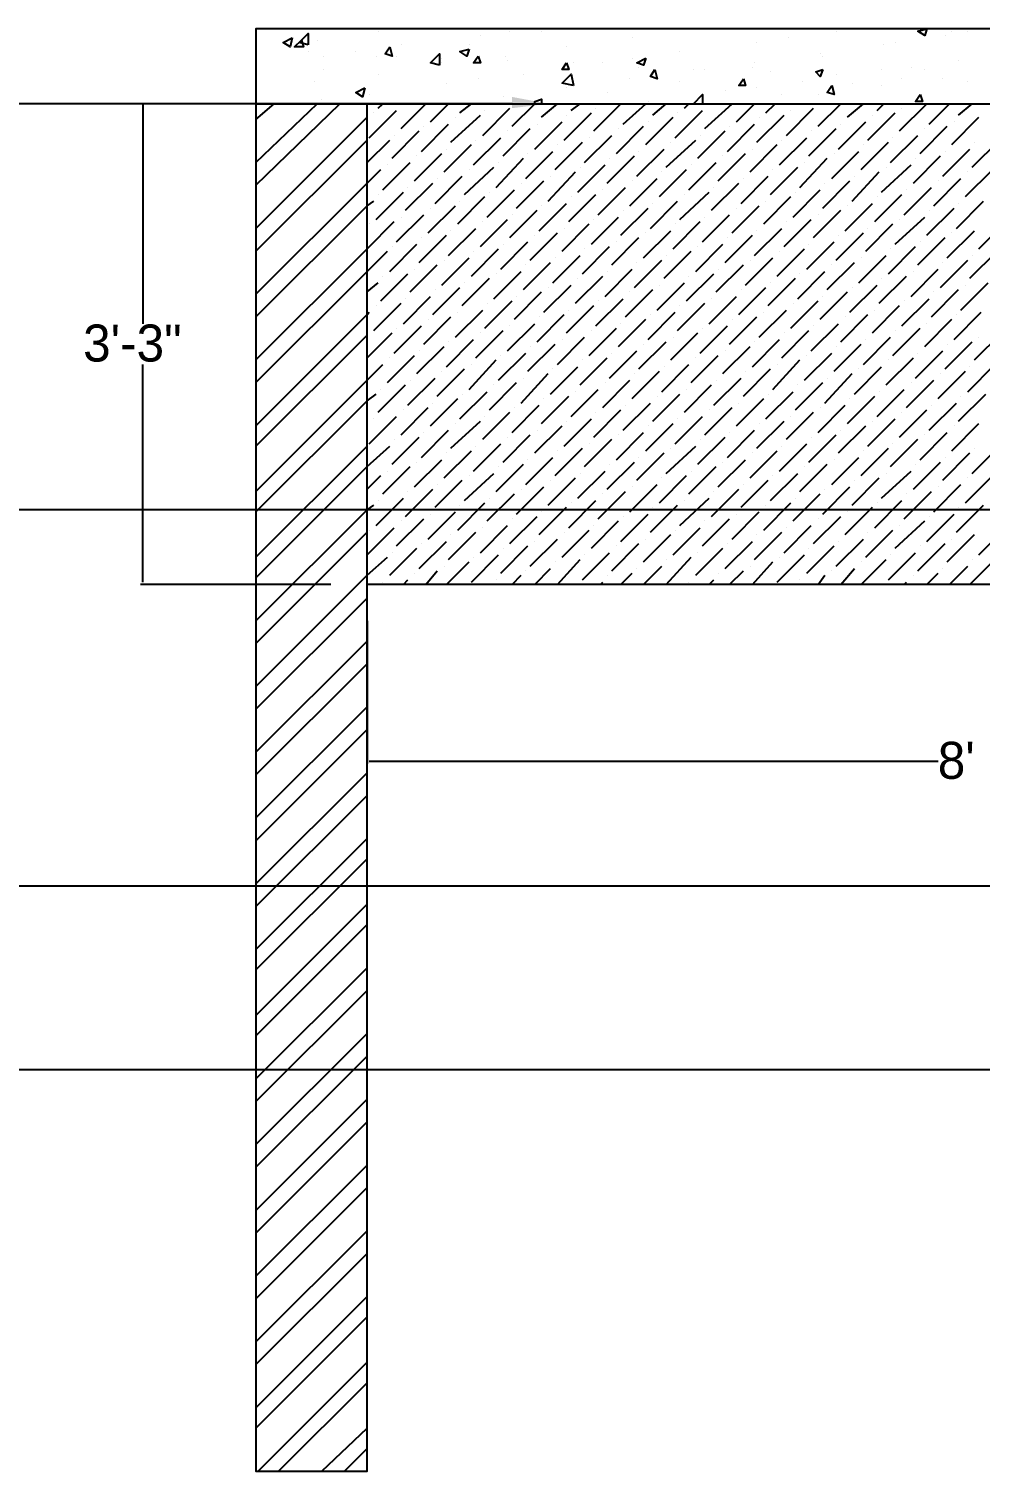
# Model space of a CAD drawing. Header units: inches. Extents: x 9636 to 21597, y -10243 to 557.
# Drawn here: x 14197.9 to 14275, y -2437 to -2320.2 of the extents above; entities that cross this region are included whole.
import ezdxf

# ---------------------------------------------------------------- set-up
doc = ezdxf.new("R2010")
doc.units = ezdxf.units.IN
doc.header["$MEASUREMENT"] = 0
doc.layers.add('PDF2_0', color=7, linetype='Continuous')
doc.layers.add('PDF2_Text', color=5, linetype='Continuous')
doc.layers.add('PDF2_IEL-HATCH-002', color=7, linetype='Continuous', true_color=0xd7ebd2)
doc.styles.add('PDF Stylus BT', font='stylu.ttf')

msp = doc.modelspace()

# ---------------------------------------------------------------- linework, layer by layer
at = {"layer": 'PDF2_0', "lineweight": 25}
for points in [[(14818.43, -2326.24), (14818.43, -2429.13), (14827.44, -2429.13), (14827.44, -2320.17), (14216.32, -2320.17), (14216.32, -2437.03), (14225.33, -2437.03), (14225.33, -2326.24)], [(14216.32, -2326.24), (14827.44, -2326.24)], [(14473.37, -2359.13), (14321.42, -2359.13), (14321.42, -2365.19), (14225.33, -2365.19)]]:
    msp.add_lwpolyline(points, dxfattribs=at)
at = {"layer": 'PDF2_0', "color": 5, "lineweight": 25}
for points in [[(14237.08, -2326.24), (14181.6, -2326.24), (14181.23, -2326.24)], [(14207.14, -2326.24), (14207.14, -2344.06)], [(14207.14, -2365.01), (14207.14, -2347.37)], [(14317.56, -2359.13), (14181.6, -2359.13), (14181.23, -2359.13)], [(14336.12, -2364.45), (14336.12, -2389.63), (14180.13, -2389.63)], [(14225.51, -2379.52), (14271.63, -2379.52)], [(14476.31, -2404.51), (14181.6, -2404.51), (14181.23, -2404.51)]]:
    msp.add_lwpolyline(points, dxfattribs=at)
at = {"layer": 'PDF2_0', "color": 254, "lineweight": 25, "true_color": 0xdbdbdb}
for points in [[(14222.39, -2326.24), (14206.95, -2326.24)], [(14222.39, -2365.19), (14206.95, -2365.19)], [(14225.33, -2368.13), (14225.33, -2379.7)]]:
    msp.add_lwpolyline(points, dxfattribs=at)
at = {"layer": 'PDF2_0', "color": 5, "lineweight": 0}
msp.add_lwpolyline([(14207.14, -2326.24), (14207.14, -2326.24), (14207.14, -2326.24)], close=True, dxfattribs=at)
at = {"layer": 'PDF2_0', "color": 5, "transparency": 33554559}
for points in [[(14237.08, -2325.69), (14240.02, -2326.24), (14237.08, -2326.6)], [(14207.14, -2365.01), (14207.14, -2365.19), (14207.14, -2365.19)], [(14225.51, -2379.52), (14225.33, -2379.52), (14225.33, -2379.52)]]:
    msp.add_solid(points, dxfattribs=at)
at = {"layer": 'PDF2_IEL-HATCH-002', "color": 251, "lineweight": 25, "true_color": 0x636466}
for points in [[(14220.55, -2321.46), (14219.81, -2321.28), (14220.55, -2320.54)], [(14270.71, -2320.17), (14270.53, -2320.72), (14269.97, -2320.36)], [(14219.26, -2320.91), (14219.08, -2321.64), (14218.53, -2321.28)], [(14220, -2321.09), (14220.18, -2321.64), (14219.45, -2321.64)], [(14227.16, -2321.64), (14227.35, -2322.38), (14226.8, -2322.19)], [(14233.59, -2321.83), (14233.41, -2322.38), (14232.86, -2322.01)], [(14231.21, -2323.11), (14230.47, -2322.93), (14231.21, -2322.19)], [(14234.33, -2322.38), (14234.51, -2322.93), (14233.96, -2322.93)], [(14241.49, -2322.93), (14241.68, -2323.48), (14241.13, -2323.48)], [(14247.93, -2322.56), (14247.74, -2323.11), (14247.19, -2322.93)], [(14242.05, -2324.77), (14241.13, -2324.58), (14241.86, -2323.85)], [(14248.66, -2323.48), (14248.84, -2324.22), (14248.29, -2324.03)], [(14255.83, -2324.22), (14256.01, -2324.77), (14255.46, -2324.77)], [(14262.26, -2323.48), (14262.07, -2324.03), (14261.71, -2323.66)], [(14225.14, -2324.95), (14224.96, -2325.69), (14224.41, -2325.32)], [(14262.99, -2324.77), (14263.18, -2325.5), (14262.62, -2325.32)], [(14270.16, -2325.5), (14270.34, -2326.05), (14269.79, -2326.05)]]:
    msp.add_lwpolyline(points, close=True, dxfattribs=at)
for points in [[(14226.24, -2320.36), (14226.24, -2320.36)], [(14234.51, -2320.72), (14234.51, -2320.72)], [(14236.9, -2320.36), (14236.9, -2320.36)], [(14239.47, -2320.36), (14239.47, -2320.36)], [(14251.97, -2320.17), (14251.97, -2320.17)], [(14263.36, -2320.36), (14263.36, -2320.36)], [(14267.4, -2320.17), (14267.4, -2320.17)], [(14272.18, -2320.72), (14272.18, -2320.72)], [(14272.73, -2320.36), (14272.73, -2320.36)], [(14274.02, -2320.36), (14274.02, -2320.36)], [(14221.28, -2321.09), (14221.28, -2321.09)], [(14228.08, -2321.46), (14228.08, -2321.46)], [(14233.59, -2321.46), (14233.59, -2321.46)], [(14241.49, -2321.64), (14241.49, -2321.64)], [(14246.82, -2320.91), (14246.82, -2320.91)], [(14256.93, -2321.28), (14256.93, -2321.28)], [(14259.5, -2320.91), (14259.5, -2320.91)], [(14267.22, -2321.46), (14267.22, -2321.46)], [(14268.14, -2321.28), (14268.14, -2321.28)], [(14220.55, -2322.01), (14220.55, -2322.01)], [(14221.83, -2322.38), (14221.83, -2322.38)], [(14224.41, -2322.01), (14224.41, -2322.01)], [(14226.06, -2322.38), (14226.06, -2322.38)], [(14227.71, -2322.38), (14227.71, -2322.38)], [(14231.39, -2322.56), (14231.39, -2322.56)], [(14231.39, -2322.93), (14231.39, -2322.93)], [(14236.53, -2322.38), (14236.53, -2322.38)], [(14236.72, -2322.75), (14236.72, -2322.75)], [(14242.05, -2322.93), (14242.05, -2322.93)], [(14244.43, -2322.93), (14244.43, -2322.93)], [(14246.82, -2322.56), (14246.82, -2322.56)], [(14250.68, -2322.01), (14250.68, -2322.01)], [(14256.74, -2322.93), (14256.74, -2322.93)], [(14262.07, -2322.19), (14262.07, -2322.19)], [(14262.26, -2322.38), (14262.26, -2322.38)], [(14273.28, -2322.75), (14273.28, -2322.75)], [(14221.83, -2323.48), (14221.83, -2323.48)], [(14226.24, -2323.85), (14226.24, -2323.85)], [(14234.33, -2324.22), (14234.33, -2324.22)], [(14238, -2323.85), (14238, -2323.85)], [(14246.64, -2324.22), (14246.64, -2324.22)], [(14247.37, -2323.3), (14247.37, -2323.3)], [(14251.78, -2323.48), (14251.78, -2323.48)], [(14252.7, -2323.48), (14252.7, -2323.48)], [(14256.56, -2323.3), (14256.56, -2323.3)], [(14258.03, -2323.66), (14258.03, -2323.66)], [(14263.36, -2323.85), (14263.36, -2323.85)], [(14267.03, -2323.48), (14267.03, -2323.48)], [(14268.69, -2324.22), (14268.69, -2324.22)], [(14269.42, -2323.3), (14269.42, -2323.3)], [(14270.53, -2323.48), (14270.53, -2323.48)], [(14272, -2324.22), (14272, -2324.22)], [(14221.1, -2324.4), (14221.1, -2324.4)], [(14231.76, -2324.58), (14231.76, -2324.58)], [(14241.49, -2324.95), (14241.49, -2324.95)], [(14244.8, -2325.32), (14244.8, -2325.32)], [(14250.68, -2324.4), (14250.68, -2324.4)], [(14254.36, -2325.13), (14254.36, -2325.13)], [(14256.93, -2324.95), (14256.93, -2324.95)], [(14260.6, -2324.4), (14260.6, -2324.4)], [(14264.65, -2324.58), (14264.65, -2324.58)], [(14267.03, -2324.77), (14267.03, -2324.77)], [(14274.02, -2324.4), (14274.02, -2324.4)], [(14221.65, -2325.87), (14221.65, -2325.87)], [(14225.51, -2325.5), (14225.51, -2325.5)], [(14236.35, -2325.69), (14236.35, -2325.69)], [(14238.92, -2326.24), (14238.92, -2326.05), (14239.47, -2325.87), (14239.47, -2326.24)], [(14248.11, -2326.05), (14248.11, -2326.05)], [(14251.78, -2326.24), (14252.52, -2325.5), (14252.52, -2326.24)], [(14258.95, -2325.5), (14258.95, -2325.5)], [(14261.89, -2325.5), (14261.89, -2325.5)]]:
    msp.add_lwpolyline(points, dxfattribs=at)
at = {"layer": 'PDF2_IEL-HATCH-002', "color": 241, "lineweight": 25, "true_color": 0xf7abae}
for points in [[(14216.32, -2331.01), (14221.28, -2326.24)], [(14216.32, -2327.52), (14217.79, -2326.24)], [(14216.32, -2332.85), (14223.12, -2326.24)], [(14216.32, -2336.34), (14225.33, -2327.34)], [(14216.32, -2338.18), (14225.33, -2329.18)], [(14216.32, -2341.67), (14225.33, -2332.67)], [(14216.32, -2343.51), (14225.33, -2334.5)], [(14216.32, -2347), (14225.33, -2338)], [(14216.32, -2348.84), (14225.33, -2339.83)], [(14216.32, -2352.33), (14225.33, -2343.32)], [(14216.32, -2353.98), (14225.33, -2344.98)], [(14216.32, -2357.66), (14225.33, -2348.65)], [(14216.32, -2359.31), (14225.33, -2350.31)], [(14216.32, -2362.98), (14225.33, -2353.98)], [(14216.32, -2364.64), (14225.33, -2355.63)], [(14216.32, -2368.13), (14225.33, -2359.13)], [(14216.32, -2369.97), (14225.33, -2360.96)], [(14216.32, -2373.46), (14225.33, -2364.45)], [(14216.32, -2375.29), (14225.33, -2366.29)], [(14216.32, -2378.79), (14225.33, -2369.78)], [(14216.32, -2380.62), (14225.33, -2371.62)], [(14216.32, -2384.11), (14225.33, -2375.11)], [(14216.32, -2385.95), (14225.33, -2376.95)], [(14216.32, -2389.44), (14225.33, -2380.44)], [(14216.32, -2391.28), (14225.33, -2382.28)], [(14216.32, -2394.77), (14225.33, -2385.77)], [(14216.32, -2396.42), (14225.33, -2387.42)], [(14216.32, -2400.1), (14225.33, -2391.1)], [(14216.32, -2401.75), (14225.33, -2392.75)], [(14216.32, -2405.24), (14225.33, -2396.24)], [(14216.32, -2407.08), (14225.33, -2398.08)], [(14216.32, -2410.57), (14225.33, -2401.57)], [(14216.32, -2412.41), (14225.33, -2403.41)], [(14216.32, -2415.9), (14225.33, -2406.9)], [(14216.32, -2417.74), (14225.33, -2408.74)], [(14216.32, -2421.23), (14225.33, -2412.23)], [(14216.32, -2423.07), (14225.33, -2414.06)], [(14216.32, -2426.56), (14225.33, -2417.55)], [(14216.32, -2428.4), (14225.33, -2419.39)], [(14216.32, -2431.89), (14225.33, -2422.88)], [(14216.32, -2433.54), (14225.33, -2424.54)], [(14216.51, -2437.03), (14225.33, -2428.21)], [(14218.16, -2437.03), (14225.33, -2429.87)], [(14221.65, -2437.03), (14225.33, -2433.54)], [(14223.49, -2437.03), (14225.33, -2435.19)]]:
    msp.add_lwpolyline(points, dxfattribs=at)
at = {"layer": 'PDF2_IEL-HATCH-002', "lineweight": 25}
for points in [[(14226.24, -2326.6), (14226.61, -2326.24)], [(14228.08, -2328.26), (14230.1, -2326.24)], [(14228.27, -2326.24), (14228.27, -2326.24)], [(14230.47, -2327.71), (14231.94, -2326.24)], [(14232.86, -2326.97), (14233.78, -2326.24)], [(14234.7, -2328.81), (14236.9, -2326.6)], [(14235.25, -2326.24), (14235.43, -2326.24)], [(14237.08, -2328.07), (14238.92, -2326.24)], [(14239.47, -2327.34), (14240.76, -2326.24)], [(14241.86, -2326.79), (14242.6, -2326.24)], [(14243.7, -2328.44), (14245.9, -2326.24)], [(14243.88, -2326.6), (14243.88, -2326.6)], [(14246.09, -2327.89), (14247.93, -2326.24)], [(14248.48, -2327.16), (14249.58, -2326.24)], [(14251.05, -2326.6), (14251.42, -2326.24)], [(14252.7, -2328.26), (14254.91, -2326.24)], [(14253.07, -2326.24), (14253.07, -2326.24)], [(14255.27, -2327.71), (14256.74, -2326.24)], [(14257.66, -2326.97), (14258.4, -2326.24)], [(14259.32, -2328.81), (14261.52, -2326.6)], [(14260.05, -2326.24), (14260.24, -2326.24)], [(14261.89, -2328.07), (14263.73, -2326.24)], [(14264.28, -2327.34), (14265.56, -2326.24)], [(14266.67, -2326.79), (14267.22, -2326.24)], [(14268.5, -2328.44), (14270.71, -2326.24)], [(14268.69, -2326.6), (14268.69, -2326.6)], [(14270.89, -2327.89), (14272.55, -2326.24)], [(14273.28, -2327.16), (14274.38, -2326.24)], [(14225.51, -2328.99), (14227.71, -2326.79)], [(14225.88, -2326.97), (14225.88, -2326.97)], [(14232.12, -2329.36), (14234.51, -2327.16)], [(14232.49, -2327.34), (14232.49, -2327.34)], [(14234.88, -2326.79), (14234.88, -2326.79)], [(14238.92, -2329.91), (14241.13, -2327.71)], [(14241.31, -2329.18), (14243.52, -2326.97)], [(14241.49, -2327.16), (14241.49, -2327.16)], [(14247.93, -2329.54), (14250.13, -2327.34)], [(14248.11, -2327.71), (14248.11, -2327.71)], [(14250.31, -2328.99), (14252.52, -2326.79)], [(14250.5, -2326.97), (14250.5, -2326.97)], [(14256.93, -2329.36), (14259.13, -2327.16)], [(14257.11, -2327.34), (14257.11, -2327.34)], [(14259.68, -2326.79), (14259.68, -2326.79)], [(14263.54, -2329.91), (14265.75, -2327.71)], [(14265.93, -2329.18), (14268.14, -2326.97)], [(14266.3, -2327.16), (14266.3, -2327.16)], [(14272.73, -2329.54), (14274.93, -2327.34)], [(14272.91, -2327.71), (14272.91, -2327.71)], [(14227.35, -2330.65), (14229.55, -2328.44)], [(14227.53, -2328.81), (14227.53, -2328.81)], [(14229.74, -2330.1), (14231.94, -2327.89)], [(14229.92, -2328.07), (14229.92, -2328.07)], [(14236.35, -2330.46), (14238.55, -2328.26)], [(14236.72, -2328.44), (14236.72, -2328.44)], [(14239.11, -2327.89), (14239.11, -2327.89)], [(14242.96, -2331.01), (14245.17, -2328.81)], [(14245.54, -2330.28), (14247.74, -2328.07)], [(14245.72, -2328.26), (14245.72, -2328.26)], [(14252.15, -2330.65), (14254.36, -2328.44)], [(14252.34, -2328.81), (14252.34, -2328.81)], [(14254.54, -2330.1), (14256.74, -2327.89)], [(14254.72, -2328.07), (14254.72, -2328.07)], [(14261.15, -2330.46), (14263.36, -2328.26)], [(14261.34, -2328.44), (14261.34, -2328.44)], [(14263.73, -2327.89), (14263.73, -2327.89)], [(14267.77, -2331.01), (14269.97, -2328.81)], [(14270.16, -2330.28), (14272.36, -2328.07)], [(14270.53, -2328.26), (14270.53, -2328.26)], [(14225.33, -2331.01), (14227.16, -2329.18)], [(14231.57, -2331.75), (14233.78, -2329.54)], [(14231.76, -2329.91), (14231.76, -2329.91)], [(14233.96, -2331.2), (14236.17, -2328.99)], [(14234.14, -2329.18), (14234.14, -2329.18)], [(14238.19, -2332.3), (14240.39, -2330.1)], [(14240.58, -2331.57), (14242.78, -2329.36)], [(14240.76, -2329.54), (14240.76, -2329.54)], [(14243.33, -2328.99), (14243.33, -2328.99)], [(14247.19, -2332.12), (14249.4, -2329.91)], [(14247.37, -2330.1), (14247.37, -2330.1)], [(14249.58, -2331.38), (14251.97, -2329.18)], [(14249.95, -2329.36), (14249.95, -2329.36)], [(14256.38, -2331.75), (14258.58, -2329.54)], [(14256.56, -2329.91), (14256.56, -2329.91)], [(14258.77, -2331.2), (14260.97, -2328.99)], [(14258.95, -2329.18), (14258.95, -2329.18)], [(14262.99, -2332.3), (14265.2, -2330.1)], [(14265.38, -2331.57), (14267.59, -2329.36)], [(14265.56, -2329.54), (14265.56, -2329.54)], [(14267.95, -2328.99), (14267.95, -2328.99)], [(14272, -2332.12), (14274.2, -2329.91)], [(14272.18, -2330.1), (14272.18, -2330.1)], [(14274.38, -2331.38), (14276.59, -2329.18)], [(14274.57, -2329.36), (14274.57, -2329.36)], [(14226.61, -2333.22), (14228.82, -2331.01)], [(14226.98, -2331.2), (14226.98, -2331.2)], [(14229.18, -2332.48), (14231.39, -2330.28)], [(14229.37, -2330.46), (14229.37, -2330.46)], [(14235.8, -2333.03), (14238, -2330.65)], [(14235.98, -2331.01), (14235.98, -2331.01)], [(14238.37, -2330.28), (14238.37, -2330.28)], [(14242.41, -2333.4), (14244.62, -2331.2)], [(14244.8, -2332.67), (14247.01, -2330.46)], [(14244.99, -2330.65), (14244.99, -2330.65)], [(14251.42, -2333.22), (14253.62, -2331.01)], [(14251.6, -2331.2), (14251.6, -2331.2)], [(14253.8, -2332.48), (14256.01, -2330.28)], [(14254.17, -2330.46), (14254.17, -2330.46)], [(14260.42, -2333.03), (14262.62, -2330.65)], [(14260.79, -2331.01), (14260.79, -2331.01)], [(14263.18, -2330.28), (14263.18, -2330.28)], [(14267.03, -2333.4), (14269.42, -2331.2)], [(14269.61, -2332.67), (14271.81, -2330.46)], [(14269.79, -2330.65), (14269.79, -2330.65)], [(14225.33, -2332.67), (14226.43, -2331.57)], [(14230.84, -2334.32), (14233.04, -2332.12)], [(14231.02, -2332.3), (14231.02, -2332.3)], [(14233.23, -2333.59), (14235.61, -2331.38)], [(14233.59, -2331.57), (14233.59, -2331.57)], [(14237.45, -2334.69), (14239.66, -2332.48)], [(14240.02, -2334.14), (14242.23, -2331.75)], [(14240.21, -2332.12), (14240.21, -2332.12)], [(14242.6, -2331.38), (14242.6, -2331.38)], [(14246.64, -2334.5), (14248.84, -2332.3)], [(14246.82, -2332.48), (14246.82, -2332.48)], [(14249.03, -2333.77), (14251.23, -2331.57)], [(14249.21, -2331.75), (14249.21, -2331.75)], [(14255.64, -2334.32), (14257.85, -2332.12)], [(14255.83, -2332.3), (14255.83, -2332.3)], [(14258.03, -2333.59), (14260.24, -2331.38)], [(14258.21, -2331.57), (14258.21, -2331.57)], [(14262.26, -2334.69), (14264.46, -2332.48)], [(14264.65, -2334.14), (14266.85, -2331.75)], [(14264.83, -2332.12), (14264.83, -2332.12)], [(14267.4, -2331.38), (14267.4, -2331.38)], [(14271.26, -2334.5), (14273.47, -2332.3)], [(14271.63, -2332.48), (14271.63, -2332.48)], [(14273.83, -2333.77), (14276.04, -2331.57)], [(14274.02, -2331.75), (14274.02, -2331.75)], [(14226.06, -2335.61), (14228.27, -2333.4)], [(14226.24, -2333.59), (14226.24, -2333.59)], [(14228.45, -2334.87), (14230.65, -2332.67)], [(14228.63, -2333.03), (14228.63, -2333.03)], [(14235.06, -2335.42), (14237.27, -2333.22)], [(14235.25, -2333.4), (14235.25, -2333.4)], [(14237.82, -2332.67), (14237.82, -2332.67)], [(14241.68, -2335.79), (14243.88, -2333.59)], [(14244.07, -2335.24), (14246.27, -2333.03)], [(14244.43, -2333.22), (14244.43, -2333.22)], [(14250.68, -2335.61), (14253.07, -2333.4)], [(14251.05, -2333.59), (14251.05, -2333.59)], [(14253.25, -2334.87), (14255.46, -2332.67)], [(14253.44, -2333.03), (14253.44, -2333.03)], [(14259.87, -2335.42), (14262.07, -2333.22)], [(14260.05, -2333.4), (14260.05, -2333.4)], [(14262.44, -2332.67), (14262.44, -2332.67)], [(14266.48, -2335.79), (14268.69, -2333.59)], [(14268.87, -2335.24), (14271.08, -2333.03)], [(14269.06, -2333.22), (14269.06, -2333.22)], [(14225.33, -2334.5), (14225.88, -2334.14)], [(14230.29, -2336.71), (14232.49, -2334.5)], [(14230.47, -2334.69), (14230.47, -2334.69)], [(14232.68, -2335.97), (14234.88, -2333.77)], [(14232.86, -2334.14), (14232.86, -2334.14)], [(14239.29, -2336.53), (14241.49, -2334.32)], [(14239.47, -2334.5), (14239.47, -2334.5)], [(14241.86, -2333.77), (14241.86, -2333.77)], [(14245.9, -2336.89), (14248.11, -2334.69)], [(14248.29, -2336.34), (14250.5, -2334.14)], [(14248.48, -2334.32), (14248.48, -2334.32)], [(14254.91, -2336.71), (14257.11, -2334.5)], [(14255.27, -2334.69), (14255.27, -2334.69)], [(14257.48, -2335.97), (14259.68, -2333.77)], [(14257.66, -2334.14), (14257.66, -2334.14)], [(14264.09, -2336.53), (14266.3, -2334.32)], [(14264.28, -2334.5), (14264.28, -2334.5)], [(14266.67, -2333.77), (14266.67, -2333.77)], [(14270.71, -2336.89), (14272.91, -2334.69)], [(14273.1, -2336.34), (14275.3, -2334.14)], [(14273.28, -2334.32), (14273.28, -2334.32)], [(14225.33, -2338), (14227.53, -2335.79)], [(14225.51, -2335.97), (14225.51, -2335.97)], [(14227.71, -2337.44), (14229.92, -2335.24)], [(14228.08, -2335.42), (14228.08, -2335.42)], [(14234.51, -2337.81), (14236.72, -2335.61)], [(14234.7, -2335.79), (14234.7, -2335.79)], [(14236.9, -2337.08), (14239.11, -2334.87)], [(14237.08, -2335.24), (14237.08, -2335.24)], [(14241.13, -2338.18), (14243.33, -2335.97)], [(14243.52, -2337.63), (14245.72, -2335.42)], [(14243.7, -2335.61), (14243.7, -2335.61)], [(14246.09, -2334.87), (14246.09, -2334.87)], [(14250.13, -2338), (14252.34, -2335.79)], [(14250.31, -2335.97), (14250.31, -2335.97)], [(14252.52, -2337.44), (14254.72, -2335.24)], [(14252.7, -2335.42), (14252.7, -2335.42)], [(14259.13, -2337.81), (14261.34, -2335.61)], [(14259.32, -2335.79), (14259.32, -2335.79)], [(14261.52, -2337.08), (14263.73, -2334.87)], [(14261.89, -2335.24), (14261.89, -2335.24)], [(14265.75, -2338.18), (14267.95, -2335.97)], [(14268.14, -2337.63), (14270.53, -2335.42)], [(14268.5, -2335.61), (14268.5, -2335.61)], [(14270.89, -2334.87), (14270.89, -2334.87)], [(14274.93, -2338), (14277.14, -2335.79)], [(14229.55, -2339.1), (14231.76, -2336.89)], [(14229.74, -2337.08), (14229.74, -2337.08)], [(14231.94, -2338.55), (14234.14, -2336.34)], [(14232.12, -2336.53), (14232.12, -2336.53)], [(14238.55, -2338.91), (14240.76, -2336.71)], [(14238.92, -2336.89), (14238.92, -2336.89)], [(14241.31, -2336.34), (14241.31, -2336.34)], [(14245.17, -2339.28), (14247.37, -2337.08)], [(14247.74, -2338.73), (14249.95, -2336.53)], [(14247.93, -2336.71), (14247.93, -2336.71)], [(14254.36, -2339.1), (14256.56, -2336.89)], [(14254.54, -2337.08), (14254.54, -2337.08)], [(14256.74, -2338.55), (14258.95, -2336.34)], [(14256.93, -2336.53), (14256.93, -2336.53)], [(14263.36, -2338.91), (14265.56, -2336.71)], [(14263.54, -2336.89), (14263.54, -2336.89)], [(14265.93, -2336.34), (14265.93, -2336.34)], [(14269.97, -2339.28), (14272.18, -2337.08)], [(14272.36, -2338.73), (14274.57, -2336.53)], [(14272.73, -2336.71), (14272.73, -2336.71)], [(14225.33, -2339.83), (14226.98, -2338.18)], [(14227.16, -2339.83), (14229.37, -2337.63)], [(14227.35, -2337.81), (14227.35, -2337.81)], [(14233.78, -2340.2), (14235.98, -2338)], [(14233.96, -2338.18), (14233.96, -2338.18)], [(14236.17, -2339.65), (14238.37, -2337.44)], [(14236.35, -2337.63), (14236.35, -2337.63)], [(14242.78, -2340.02), (14244.99, -2337.81)], [(14242.96, -2338), (14242.96, -2338)], [(14245.54, -2337.44), (14245.54, -2337.44)], [(14249.4, -2340.38), (14251.6, -2338.18)], [(14251.97, -2339.83), (14254.17, -2337.63)], [(14252.15, -2337.81), (14252.15, -2337.81)], [(14258.58, -2340.2), (14260.79, -2338)], [(14258.77, -2338.18), (14258.77, -2338.18)], [(14260.97, -2339.65), (14263.18, -2337.44)], [(14261.15, -2337.63), (14261.15, -2337.63)], [(14267.59, -2340.02), (14269.79, -2337.81)], [(14267.77, -2338), (14267.77, -2338)], [(14270.16, -2337.44), (14270.16, -2337.44)], [(14274.2, -2340.38), (14276.4, -2338.18)], [(14228.82, -2341.49), (14231.02, -2339.28)], [(14231.39, -2340.94), (14233.59, -2338.73)], [(14231.57, -2338.91), (14231.57, -2338.91)], [(14238, -2341.3), (14240.21, -2339.1)], [(14238.19, -2339.28), (14238.19, -2339.28)], [(14240.39, -2340.75), (14242.6, -2338.55)], [(14240.58, -2338.73), (14240.58, -2338.73)], [(14247.01, -2341.12), (14249.21, -2338.91)], [(14247.19, -2339.1), (14247.19, -2339.1)], [(14249.58, -2338.55), (14249.58, -2338.55)], [(14253.62, -2341.49), (14255.83, -2339.28)], [(14256.01, -2340.94), (14258.21, -2338.73)], [(14256.38, -2338.91), (14256.38, -2338.91)], [(14262.62, -2341.3), (14264.83, -2339.1)], [(14262.99, -2339.28), (14262.99, -2339.28)], [(14265.2, -2340.75), (14267.4, -2338.55)], [(14265.38, -2338.73), (14265.38, -2338.73)], [(14271.81, -2341.12), (14274.02, -2338.91)], [(14272, -2339.1), (14272, -2339.1)], [(14274.38, -2338.55), (14274.38, -2338.55)], [(14226.43, -2342.22), (14228.63, -2340.02)], [(14226.61, -2340.2), (14226.61, -2340.2)], [(14229.18, -2339.65), (14229.18, -2339.65)], [(14233.04, -2342.59), (14235.25, -2340.38)], [(14235.61, -2342.04), (14237.82, -2339.83)], [(14235.8, -2340.02), (14235.8, -2340.02)], [(14242.23, -2342.41), (14244.43, -2340.2)], [(14242.41, -2340.38), (14242.41, -2340.38)], [(14244.62, -2341.85), (14246.82, -2339.65)], [(14244.8, -2339.83), (14244.8, -2339.83)], [(14251.23, -2342.22), (14253.44, -2340.02)], [(14251.42, -2340.2), (14251.42, -2340.2)], [(14253.8, -2339.65), (14253.8, -2339.65)], [(14257.85, -2342.59), (14260.05, -2340.38)], [(14260.24, -2342.04), (14262.44, -2339.83)], [(14260.42, -2340.02), (14260.42, -2340.02)], [(14266.85, -2342.41), (14269.06, -2340.2)], [(14267.03, -2340.38), (14267.03, -2340.38)], [(14269.42, -2341.85), (14271.63, -2339.65)], [(14269.61, -2339.83), (14269.61, -2339.83)], [(14225.33, -2341.49), (14226.24, -2340.75)], [(14230.65, -2343.32), (14232.86, -2341.12)], [(14230.84, -2341.3), (14230.84, -2341.3)], [(14233.23, -2340.75), (14233.23, -2340.75)], [(14237.27, -2343.69), (14239.47, -2341.49)], [(14239.66, -2343.14), (14241.86, -2340.94)], [(14240.02, -2341.12), (14240.02, -2341.12)], [(14246.27, -2343.51), (14248.48, -2341.3)], [(14246.64, -2341.49), (14246.64, -2341.49)], [(14248.84, -2342.96), (14251.05, -2340.75)], [(14249.03, -2340.94), (14249.03, -2340.94)], [(14255.46, -2343.32), (14257.66, -2341.12)], [(14255.64, -2341.3), (14255.64, -2341.3)], [(14258.03, -2340.75), (14258.03, -2340.75)], [(14262.07, -2343.69), (14264.28, -2341.49)], [(14264.46, -2343.14), (14266.67, -2340.94)], [(14264.65, -2341.12), (14264.65, -2341.12)], [(14271.08, -2343.51), (14273.28, -2341.3)], [(14271.26, -2341.49), (14271.26, -2341.49)], [(14273.47, -2342.96), (14275.67, -2340.75)], [(14273.83, -2340.94), (14273.83, -2340.94)], [(14225.88, -2344.61), (14228.08, -2342.41)], [(14226.06, -2342.59), (14226.06, -2342.59)], [(14228.27, -2344.06), (14230.47, -2341.85)], [(14228.45, -2342.04), (14228.45, -2342.04)], [(14232.49, -2345.16), (14234.7, -2342.96)], [(14234.88, -2344.43), (14237.08, -2342.22)], [(14235.06, -2342.41), (14235.06, -2342.41)], [(14237.45, -2341.85), (14237.45, -2341.85)], [(14241.49, -2344.79), (14243.7, -2342.59)], [(14241.68, -2342.96), (14241.68, -2342.96)], [(14243.88, -2344.24), (14246.09, -2342.04)], [(14244.07, -2342.22), (14244.07, -2342.22)], [(14250.5, -2344.61), (14252.7, -2342.41)], [(14250.68, -2342.59), (14250.68, -2342.59)], [(14253.07, -2344.06), (14255.27, -2341.85)], [(14253.25, -2342.04), (14253.25, -2342.04)], [(14257.11, -2345.16), (14259.32, -2342.96)], [(14259.68, -2344.43), (14261.89, -2342.22)], [(14259.87, -2342.41), (14259.87, -2342.41)], [(14262.26, -2341.85), (14262.26, -2341.85)], [(14266.3, -2344.79), (14268.5, -2342.59)], [(14266.48, -2342.96), (14266.48, -2342.96)], [(14268.69, -2344.24), (14270.89, -2342.04)], [(14268.87, -2342.22), (14268.87, -2342.22)], [(14225.33, -2343.32), (14225.51, -2343.14)], [(14229.92, -2345.71), (14232.12, -2343.51)], [(14230.29, -2343.69), (14230.29, -2343.69)], [(14232.68, -2343.14), (14232.68, -2343.14)], [(14236.72, -2346.26), (14238.92, -2344.06)], [(14239.11, -2345.53), (14241.31, -2343.32)], [(14239.29, -2343.51), (14239.29, -2343.51)], [(14245.72, -2345.9), (14247.93, -2343.69)], [(14245.9, -2344.06), (14245.9, -2344.06)], [(14248.11, -2345.35), (14250.31, -2343.14)], [(14248.29, -2343.32), (14248.29, -2343.32)], [(14254.72, -2345.71), (14256.93, -2343.51)], [(14254.91, -2343.69), (14254.91, -2343.69)], [(14257.48, -2343.14), (14257.48, -2343.14)], [(14261.34, -2346.26), (14263.54, -2344.06)], [(14263.73, -2345.53), (14265.93, -2343.32)], [(14264.09, -2343.51), (14264.09, -2343.51)], [(14270.53, -2345.9), (14272.73, -2343.69)], [(14270.71, -2344.06), (14270.71, -2344.06)], [(14272.91, -2345.35), (14275.12, -2343.14)], [(14273.1, -2343.32), (14273.1, -2343.32)], [(14225.33, -2346.82), (14227.35, -2344.79)], [(14227.53, -2346.45), (14229.74, -2344.24)], [(14227.71, -2344.43), (14227.71, -2344.43)], [(14234.14, -2346.82), (14236.35, -2344.61)], [(14234.51, -2344.79), (14234.51, -2344.79)], [(14236.9, -2344.24), (14236.9, -2344.24)], [(14240.76, -2347.37), (14242.96, -2345.16)], [(14243.33, -2346.63), (14245.54, -2344.43)], [(14243.52, -2344.61), (14243.52, -2344.61)], [(14249.95, -2347), (14252.15, -2344.79)], [(14250.13, -2345.16), (14250.13, -2345.16)], [(14252.34, -2346.45), (14254.54, -2344.24)], [(14252.52, -2344.43), (14252.52, -2344.43)], [(14258.95, -2346.82), (14261.15, -2344.61)], [(14259.13, -2344.79), (14259.13, -2344.79)], [(14261.52, -2344.24), (14261.52, -2344.24)], [(14265.56, -2347.37), (14267.77, -2345.16)], [(14267.95, -2346.63), (14270.16, -2344.43)], [(14268.14, -2344.61), (14268.14, -2344.61)], [(14274.57, -2347), (14276.77, -2344.79)], [(14274.93, -2345.16), (14274.93, -2345.16)], [(14229.37, -2348.1), (14231.57, -2345.9)], [(14229.55, -2346.26), (14229.55, -2346.26)], [(14231.76, -2347.55), (14233.96, -2345.35)], [(14231.94, -2345.53), (14231.94, -2345.53)], [(14235.98, -2348.65), (14238.19, -2346.45)], [(14238.37, -2347.92), (14240.58, -2345.71)], [(14238.55, -2345.9), (14238.55, -2345.9)], [(14241.13, -2345.35), (14241.13, -2345.35)], [(14244.99, -2348.47), (14247.19, -2346.26)], [(14245.17, -2346.45), (14245.17, -2346.45)], [(14247.37, -2347.73), (14249.58, -2345.53)], [(14247.74, -2345.71), (14247.74, -2345.71)], [(14254.17, -2348.1), (14256.38, -2345.9)], [(14254.36, -2346.26), (14254.36, -2346.26)], [(14256.56, -2347.55), (14258.77, -2345.35)], [(14256.74, -2345.53), (14256.74, -2345.53)], [(14260.79, -2348.65), (14262.99, -2346.45)], [(14263.18, -2347.92), (14265.38, -2345.71)], [(14263.36, -2345.9), (14263.36, -2345.9)], [(14265.75, -2345.35), (14265.75, -2345.35)], [(14269.79, -2348.47), (14272, -2346.26)], [(14269.97, -2346.45), (14269.97, -2346.45)], [(14272.18, -2347.73), (14274.38, -2345.53)], [(14272.36, -2345.71), (14272.36, -2345.71)], [(14225.33, -2348.65), (14226.61, -2347.37)], [(14226.98, -2348.84), (14229.18, -2346.63)], [(14227.16, -2346.82), (14227.16, -2346.82)], [(14233.59, -2349.39), (14235.8, -2347)], [(14233.78, -2347.37), (14233.78, -2347.37)], [(14236.17, -2346.63), (14236.17, -2346.63)], [(14240.21, -2349.76), (14242.41, -2347.55)], [(14242.6, -2349.02), (14244.8, -2346.82)], [(14242.78, -2347), (14242.78, -2347)], [(14249.21, -2349.57), (14251.42, -2347.37)], [(14249.4, -2347.55), (14249.4, -2347.55)], [(14251.6, -2348.84), (14253.8, -2346.63)], [(14251.97, -2346.82), (14251.97, -2346.82)], [(14258.21, -2349.39), (14260.42, -2347)], [(14258.58, -2347.37), (14258.58, -2347.37)], [(14260.97, -2346.63), (14260.97, -2346.63)], [(14264.83, -2349.76), (14267.03, -2347.55)], [(14267.4, -2349.02), (14269.61, -2346.82)], [(14267.59, -2347), (14267.59, -2347)], [(14274.02, -2349.57), (14276.22, -2347.37)], [(14274.2, -2347.55), (14274.2, -2347.55)], [(14228.63, -2350.67), (14230.84, -2348.47)], [(14228.82, -2348.65), (14228.82, -2348.65)], [(14231.02, -2349.94), (14233.23, -2347.73)], [(14231.39, -2347.92), (14231.39, -2347.92)], [(14235.25, -2351.04), (14237.45, -2348.84)], [(14237.82, -2350.49), (14240.02, -2348.1)], [(14238, -2348.47), (14238, -2348.47)], [(14240.39, -2347.73), (14240.39, -2347.73)], [(14244.43, -2350.86), (14246.64, -2348.65)], [(14244.62, -2348.84), (14244.62, -2348.84)], [(14246.82, -2350.12), (14249.03, -2347.92)], [(14247.01, -2348.1), (14247.01, -2348.1)], [(14253.44, -2350.67), (14255.64, -2348.47)], [(14253.62, -2348.65), (14253.62, -2348.65)], [(14255.83, -2349.94), (14258.03, -2347.73)], [(14256.01, -2347.92), (14256.01, -2347.92)], [(14260.05, -2351.04), (14262.26, -2348.84)], [(14262.44, -2350.49), (14264.65, -2348.1)], [(14262.62, -2348.47), (14262.62, -2348.47)], [(14265.2, -2347.73), (14265.2, -2347.73)], [(14269.06, -2350.86), (14271.26, -2348.65)], [(14269.42, -2348.84), (14269.42, -2348.84)], [(14271.63, -2350.12), (14273.83, -2347.92)], [(14271.81, -2348.1), (14271.81, -2348.1)], [(14225.33, -2350.31), (14226.06, -2349.76)], [(14226.24, -2351.23), (14228.45, -2349.02)], [(14226.43, -2349.39), (14226.43, -2349.39)], [(14232.86, -2351.78), (14235.06, -2349.57)], [(14233.04, -2349.76), (14233.04, -2349.76)], [(14235.61, -2349.02), (14235.61, -2349.02)], [(14239.47, -2352.14), (14241.68, -2349.94)], [(14241.86, -2351.59), (14244.07, -2349.39)], [(14242.23, -2349.57), (14242.23, -2349.57)], [(14248.48, -2351.96), (14250.68, -2349.76)], [(14248.84, -2349.94), (14248.84, -2349.94)], [(14251.05, -2351.23), (14253.25, -2349.02)], [(14251.23, -2349.39), (14251.23, -2349.39)], [(14257.66, -2351.78), (14259.87, -2349.57)], [(14257.85, -2349.76), (14257.85, -2349.76)], [(14260.24, -2349.02), (14260.24, -2349.02)], [(14264.28, -2352.14), (14266.48, -2349.94)], [(14266.67, -2351.59), (14268.87, -2349.39)], [(14266.85, -2349.57), (14266.85, -2349.57)], [(14273.28, -2351.96), (14275.49, -2349.76)], [(14273.47, -2349.94), (14273.47, -2349.94)], [(14228.08, -2353.06), (14230.29, -2350.86)], [(14228.27, -2351.04), (14228.27, -2351.04)], [(14230.47, -2352.33), (14232.68, -2350.12)], [(14230.65, -2350.49), (14230.65, -2350.49)], [(14237.08, -2352.88), (14239.29, -2350.67)], [(14237.27, -2350.86), (14237.27, -2350.86)], [(14239.66, -2350.12), (14239.66, -2350.12)], [(14243.7, -2353.25), (14245.9, -2351.04)], [(14246.09, -2352.69), (14248.29, -2350.49)], [(14246.27, -2350.67), (14246.27, -2350.67)], [(14252.7, -2353.06), (14254.91, -2350.86)], [(14253.07, -2351.04), (14253.07, -2351.04)], [(14255.27, -2352.33), (14257.48, -2350.12)], [(14255.46, -2350.49), (14255.46, -2350.49)], [(14261.89, -2352.88), (14264.09, -2350.67)], [(14262.07, -2350.86), (14262.07, -2350.86)], [(14264.46, -2350.12), (14264.46, -2350.12)], [(14268.5, -2353.25), (14270.71, -2351.04)], [(14270.89, -2352.69), (14273.1, -2350.49)], [(14271.08, -2350.67), (14271.08, -2350.67)], [(14225.51, -2353.8), (14227.71, -2351.59)], [(14225.88, -2351.78), (14225.88, -2351.78)], [(14232.12, -2354.16), (14234.51, -2351.96)], [(14232.49, -2352.14), (14232.49, -2352.14)], [(14234.7, -2353.43), (14236.9, -2351.23)], [(14234.88, -2351.59), (14234.88, -2351.59)], [(14238.92, -2354.53), (14241.13, -2352.33)], [(14241.31, -2353.98), (14243.52, -2351.78)], [(14241.49, -2351.96), (14241.49, -2351.96)], [(14243.88, -2351.23), (14243.88, -2351.23)], [(14247.93, -2354.35), (14250.13, -2352.14)], [(14248.11, -2352.33), (14248.11, -2352.33)], [(14250.31, -2353.8), (14252.52, -2351.59)], [(14250.5, -2351.78), (14250.5, -2351.78)], [(14256.93, -2354.16), (14259.13, -2351.96)], [(14257.11, -2352.14), (14257.11, -2352.14)], [(14259.32, -2353.43), (14261.52, -2351.23)], [(14259.68, -2351.59), (14259.68, -2351.59)], [(14263.54, -2354.53), (14265.75, -2352.33)], [(14265.93, -2353.98), (14268.14, -2351.78)], [(14266.3, -2351.96), (14266.3, -2351.96)], [(14268.69, -2351.23), (14268.69, -2351.23)], [(14272.73, -2354.35), (14274.93, -2352.14)], [(14272.91, -2352.33), (14272.91, -2352.33)], [(14227.35, -2355.45), (14229.55, -2353.25)], [(14227.53, -2353.43), (14227.53, -2353.43)], [(14229.74, -2354.9), (14231.94, -2352.69)], [(14229.92, -2352.88), (14229.92, -2352.88)], [(14236.35, -2355.27), (14238.55, -2353.06)], [(14236.72, -2353.25), (14236.72, -2353.25)], [(14239.11, -2352.69), (14239.11, -2352.69)], [(14242.96, -2355.63), (14245.17, -2353.43)], [(14245.54, -2355.08), (14247.74, -2352.88)], [(14245.72, -2353.06), (14245.72, -2353.06)], [(14252.15, -2355.45), (14254.36, -2353.25)], [(14252.34, -2353.43), (14252.34, -2353.43)], [(14254.54, -2354.9), (14256.74, -2352.69)], [(14254.72, -2352.88), (14254.72, -2352.88)], [(14261.15, -2355.27), (14263.36, -2353.06)], [(14261.34, -2353.25), (14261.34, -2353.25)], [(14263.73, -2352.69), (14263.73, -2352.69)], [(14267.77, -2355.63), (14269.97, -2353.43)], [(14270.16, -2355.08), (14272.36, -2352.88)], [(14270.53, -2353.06), (14270.53, -2353.06)], [(14225.33, -2355.63), (14227.16, -2353.98)], [(14231.57, -2356.55), (14233.78, -2354.35)], [(14231.76, -2354.53), (14231.76, -2354.53)], [(14233.96, -2356), (14236.17, -2353.8)], [(14234.14, -2353.98), (14234.14, -2353.98)], [(14240.58, -2356.37), (14242.78, -2354.16)], [(14240.76, -2354.35), (14240.76, -2354.35)], [(14243.33, -2353.8), (14243.33, -2353.8)], [(14247.19, -2356.74), (14249.4, -2354.53)], [(14249.58, -2356.19), (14251.97, -2353.98)], [(14249.95, -2354.16), (14249.95, -2354.16)], [(14256.38, -2356.55), (14258.58, -2354.35)], [(14256.56, -2354.53), (14256.56, -2354.53)], [(14258.77, -2356), (14260.97, -2353.8)], [(14258.95, -2353.98), (14258.95, -2353.98)], [(14265.38, -2356.37), (14267.59, -2354.16)], [(14265.56, -2354.35), (14265.56, -2354.35)], [(14267.95, -2353.8), (14267.95, -2353.8)], [(14272, -2356.74), (14274.2, -2354.53)], [(14274.38, -2356.19), (14276.59, -2353.98)], [(14274.57, -2354.16), (14274.57, -2354.16)], [(14226.61, -2357.84), (14228.82, -2355.63)], [(14229.18, -2357.29), (14231.39, -2355.08)], [(14229.37, -2355.27), (14229.37, -2355.27)], [(14235.8, -2357.66), (14238, -2355.45)], [(14235.98, -2355.63), (14235.98, -2355.63)], [(14238.19, -2357.1), (14240.39, -2354.9)], [(14238.37, -2355.08), (14238.37, -2355.08)], [(14244.8, -2357.47), (14247.01, -2355.27)], [(14244.99, -2355.45), (14244.99, -2355.45)], [(14247.37, -2354.9), (14247.37, -2354.9)], [(14251.42, -2357.84), (14253.62, -2355.63)], [(14253.8, -2357.29), (14256.01, -2355.08)], [(14254.17, -2355.27), (14254.17, -2355.27)], [(14260.42, -2357.66), (14262.62, -2355.45)], [(14260.79, -2355.63), (14260.79, -2355.63)], [(14262.99, -2357.1), (14265.2, -2354.9)], [(14263.18, -2355.08), (14263.18, -2355.08)], [(14269.61, -2357.47), (14271.81, -2355.27)], [(14269.79, -2355.45), (14269.79, -2355.45)], [(14272.18, -2354.9), (14272.18, -2354.9)], [(14225.33, -2357.47), (14226.43, -2356.37)], [(14226.98, -2356), (14226.98, -2356)], [(14230.84, -2358.94), (14233.04, -2356.74)], [(14233.23, -2358.39), (14235.61, -2356.19)], [(14233.59, -2356.37), (14233.59, -2356.37)], [(14240.02, -2358.76), (14242.23, -2356.55)], [(14240.21, -2356.74), (14240.21, -2356.74)], [(14242.41, -2358.21), (14244.62, -2356)], [(14242.6, -2356.19), (14242.6, -2356.19)], [(14249.03, -2358.57), (14251.23, -2356.37)], [(14249.21, -2356.55), (14249.21, -2356.55)], [(14251.6, -2356), (14251.6, -2356)], [(14255.64, -2358.94), (14257.85, -2356.74)], [(14258.03, -2358.39), (14260.24, -2356.19)], [(14258.21, -2356.37), (14258.21, -2356.37)], [(14264.65, -2358.76), (14266.85, -2356.55)], [(14264.83, -2356.74), (14264.83, -2356.74)], [(14267.03, -2358.21), (14269.42, -2356)], [(14267.4, -2356.19), (14267.4, -2356.19)], [(14273.83, -2358.57), (14276.04, -2356.37)], [(14274.02, -2356.55), (14274.02, -2356.55)], [(14228.45, -2359.68), (14230.65, -2357.47)], [(14228.63, -2357.66), (14228.63, -2357.66)], [(14231.02, -2357.1), (14231.02, -2357.1)], [(14235.06, -2360.04), (14237.27, -2357.84)], [(14237.45, -2359.49), (14239.66, -2357.29)], [(14237.82, -2357.47), (14237.82, -2357.47)], [(14244.07, -2359.86), (14246.27, -2357.66)], [(14244.43, -2357.84), (14244.43, -2357.84)], [(14246.64, -2359.31), (14248.84, -2357.1)], [(14246.82, -2357.29), (14246.82, -2357.29)], [(14253.25, -2359.68), (14255.46, -2357.47)], [(14253.44, -2357.66), (14253.44, -2357.66)], [(14255.83, -2357.1), (14255.83, -2357.1)], [(14259.87, -2360.04), (14262.07, -2357.84)], [(14262.26, -2359.49), (14264.46, -2357.29)], [(14262.44, -2357.47), (14262.44, -2357.47)], [(14268.87, -2359.86), (14271.08, -2357.66)], [(14269.06, -2357.84), (14269.06, -2357.84)], [(14271.26, -2359.31), (14273.47, -2357.1)], [(14271.63, -2357.29), (14271.63, -2357.29)], [(14225.33, -2359.13), (14225.88, -2358.76)], [(14226.06, -2360.41), (14228.27, -2358.21)], [(14226.24, -2358.39), (14226.24, -2358.39)], [(14230.29, -2361.51), (14232.49, -2359.31)], [(14232.68, -2360.78), (14234.88, -2358.57)], [(14232.86, -2358.76), (14232.86, -2358.76)], [(14235.25, -2358.21), (14235.25, -2358.21)], [(14239.29, -2361.15), (14241.49, -2358.94)], [(14239.47, -2359.31), (14239.47, -2359.31)], [(14241.68, -2360.6), (14243.88, -2358.39)], [(14241.86, -2358.57), (14241.86, -2358.57)], [(14248.29, -2360.96), (14250.5, -2358.76)], [(14248.48, -2358.94), (14248.48, -2358.94)], [(14250.68, -2360.41), (14253.07, -2358.21)], [(14251.05, -2358.39), (14251.05, -2358.39)], [(14254.91, -2361.51), (14257.11, -2359.31)], [(14257.48, -2360.78), (14259.68, -2358.57)], [(14257.66, -2358.76), (14257.66, -2358.76)], [(14260.05, -2358.21), (14260.05, -2358.21)], [(14264.09, -2361.15), (14266.3, -2358.94)], [(14264.28, -2359.31), (14264.28, -2359.31)], [(14266.48, -2360.6), (14268.69, -2358.39)], [(14266.67, -2358.57), (14266.67, -2358.57)], [(14273.1, -2360.96), (14275.3, -2358.76)], [(14273.28, -2358.94), (14273.28, -2358.94)], [(14227.71, -2362.07), (14229.92, -2359.86)], [(14228.08, -2360.04), (14228.08, -2360.04)], [(14230.47, -2359.49), (14230.47, -2359.49)], [(14234.51, -2362.62), (14236.72, -2360.41)], [(14236.9, -2361.88), (14239.11, -2359.68)], [(14237.08, -2359.86), (14237.08, -2359.86)], [(14243.52, -2362.25), (14245.72, -2360.04)], [(14243.7, -2360.41), (14243.7, -2360.41)], [(14245.9, -2361.7), (14248.11, -2359.49)], [(14246.09, -2359.68), (14246.09, -2359.68)], [(14252.52, -2362.07), (14254.72, -2359.86)], [(14252.7, -2360.04), (14252.7, -2360.04)], [(14255.27, -2359.49), (14255.27, -2359.49)], [(14259.13, -2362.62), (14261.34, -2360.41)], [(14261.52, -2361.88), (14263.73, -2359.68)], [(14261.89, -2359.86), (14261.89, -2359.86)], [(14268.14, -2362.25), (14270.53, -2360.04)], [(14268.5, -2360.41), (14268.5, -2360.41)], [(14270.71, -2361.7), (14272.91, -2359.49)], [(14270.89, -2359.68), (14270.89, -2359.68)], [(14225.33, -2362.8), (14227.53, -2360.6)], [(14225.51, -2360.78), (14225.51, -2360.78)], [(14229.55, -2363.9), (14231.76, -2361.7)], [(14231.94, -2363.17), (14234.14, -2360.96)], [(14232.12, -2361.15), (14232.12, -2361.15)], [(14234.7, -2360.6), (14234.7, -2360.6)], [(14238.55, -2363.72), (14240.76, -2361.51)], [(14238.92, -2361.7), (14238.92, -2361.7)], [(14241.13, -2362.98), (14243.33, -2360.78)], [(14241.31, -2360.96), (14241.31, -2360.96)], [(14247.74, -2363.35), (14249.95, -2361.15)], [(14247.93, -2361.51), (14247.93, -2361.51)], [(14250.13, -2362.8), (14252.34, -2360.6)], [(14250.31, -2360.78), (14250.31, -2360.78)], [(14254.36, -2363.9), (14256.56, -2361.7)], [(14256.74, -2363.17), (14258.95, -2360.96)], [(14256.93, -2361.15), (14256.93, -2361.15)], [(14259.32, -2360.6), (14259.32, -2360.6)], [(14263.36, -2363.72), (14265.56, -2361.51)], [(14263.54, -2361.7), (14263.54, -2361.7)], [(14265.75, -2362.98), (14267.95, -2360.78)], [(14265.93, -2360.96), (14265.93, -2360.96)], [(14272.36, -2363.35), (14274.57, -2361.15)], [(14272.73, -2361.51), (14272.73, -2361.51)], [(14274.93, -2362.8), (14277.14, -2360.6)], [(14227.16, -2364.45), (14229.37, -2362.25)], [(14227.35, -2362.62), (14227.35, -2362.62)], [(14229.74, -2361.88), (14229.74, -2361.88)], [(14233.78, -2365.01), (14235.98, -2362.8)], [(14236.17, -2364.27), (14238.37, -2362.07)], [(14236.35, -2362.25), (14236.35, -2362.25)], [(14242.78, -2364.82), (14244.99, -2362.62)], [(14242.96, -2362.8), (14242.96, -2362.8)], [(14245.17, -2364.09), (14247.37, -2361.88)], [(14245.54, -2362.07), (14245.54, -2362.07)], [(14251.97, -2364.45), (14254.17, -2362.25)], [(14252.15, -2362.62), (14252.15, -2362.62)], [(14254.54, -2361.88), (14254.54, -2361.88)], [(14258.58, -2365.01), (14260.79, -2362.8)], [(14260.97, -2364.27), (14263.18, -2362.07)], [(14261.15, -2362.25), (14261.15, -2362.25)], [(14267.59, -2364.82), (14269.79, -2362.62)], [(14267.77, -2362.8), (14267.77, -2362.8)], [(14269.97, -2364.09), (14272.18, -2361.88)], [(14270.16, -2362.07), (14270.16, -2362.07)], [(14225.33, -2364.45), (14226.98, -2362.98)], [(14231.57, -2363.72), (14231.57, -2363.72)], [(14231.76, -2365.19), (14233.59, -2363.35)], [(14233.96, -2362.98), (14233.96, -2362.98)], [(14238.92, -2365.19), (14240.21, -2363.9)], [(14240.58, -2363.35), (14240.58, -2363.35)], [(14240.76, -2365.19), (14242.6, -2363.17)], [(14247.19, -2363.9), (14247.19, -2363.9)], [(14247.74, -2365.19), (14249.21, -2363.72)], [(14249.58, -2365.19), (14251.6, -2362.98)], [(14249.58, -2363.17), (14249.58, -2363.17)], [(14256.38, -2363.72), (14256.38, -2363.72)], [(14256.56, -2365.19), (14258.21, -2363.35)], [(14258.77, -2362.98), (14258.77, -2362.98)], [(14263.73, -2365.19), (14264.83, -2363.9)], [(14265.38, -2365.19), (14267.4, -2363.17)], [(14265.38, -2363.35), (14265.38, -2363.35)], [(14272, -2363.9), (14272, -2363.9)], [(14272.55, -2365.19), (14274.02, -2363.72)], [(14274.2, -2365.19), (14276.4, -2362.98)], [(14274.38, -2363.17), (14274.38, -2363.17)], [(14226.61, -2365.01), (14226.61, -2365.01)], [(14228.27, -2365.19), (14228.63, -2364.82)], [(14229.18, -2364.27), (14229.18, -2364.27)], [(14230.1, -2365.19), (14231.02, -2364.09)], [(14235.8, -2364.82), (14235.8, -2364.82)], [(14237.08, -2365.19), (14237.82, -2364.45)], [(14238.19, -2364.09), (14238.19, -2364.09)], [(14244.25, -2365.19), (14244.43, -2365.01)], [(14244.8, -2364.45), (14244.8, -2364.45)], [(14245.9, -2365.19), (14246.82, -2364.27)], [(14251.42, -2365.01), (14251.42, -2365.01)], [(14253.07, -2365.19), (14253.44, -2364.82)], [(14253.8, -2364.27), (14253.8, -2364.27)], [(14254.72, -2365.19), (14255.83, -2364.09)], [(14260.42, -2364.82), (14260.42, -2364.82)], [(14261.89, -2365.19), (14262.44, -2364.45)], [(14262.99, -2364.09), (14262.99, -2364.09)], [(14268.87, -2365.19), (14269.06, -2365.01)], [(14269.61, -2364.45), (14269.61, -2364.45)], [(14270.71, -2365.19), (14271.63, -2364.27)]]:
    msp.add_lwpolyline(points, dxfattribs=at)

# ---------------------------------------------------------------- texts
at = {"layer": 'PDF2_Text', "char_height": 3, "attachment_point": 4, "style": 'PDF Stylus BT'}
for s, insert in [('3\'-3"', (14202.31, -2345.65)), ("8'", (14271.59, -2379.46))]:
    msp.add_mtext(s, dxfattribs=dict(at, insert=insert))

doc.saveas('drawing.dxf')
